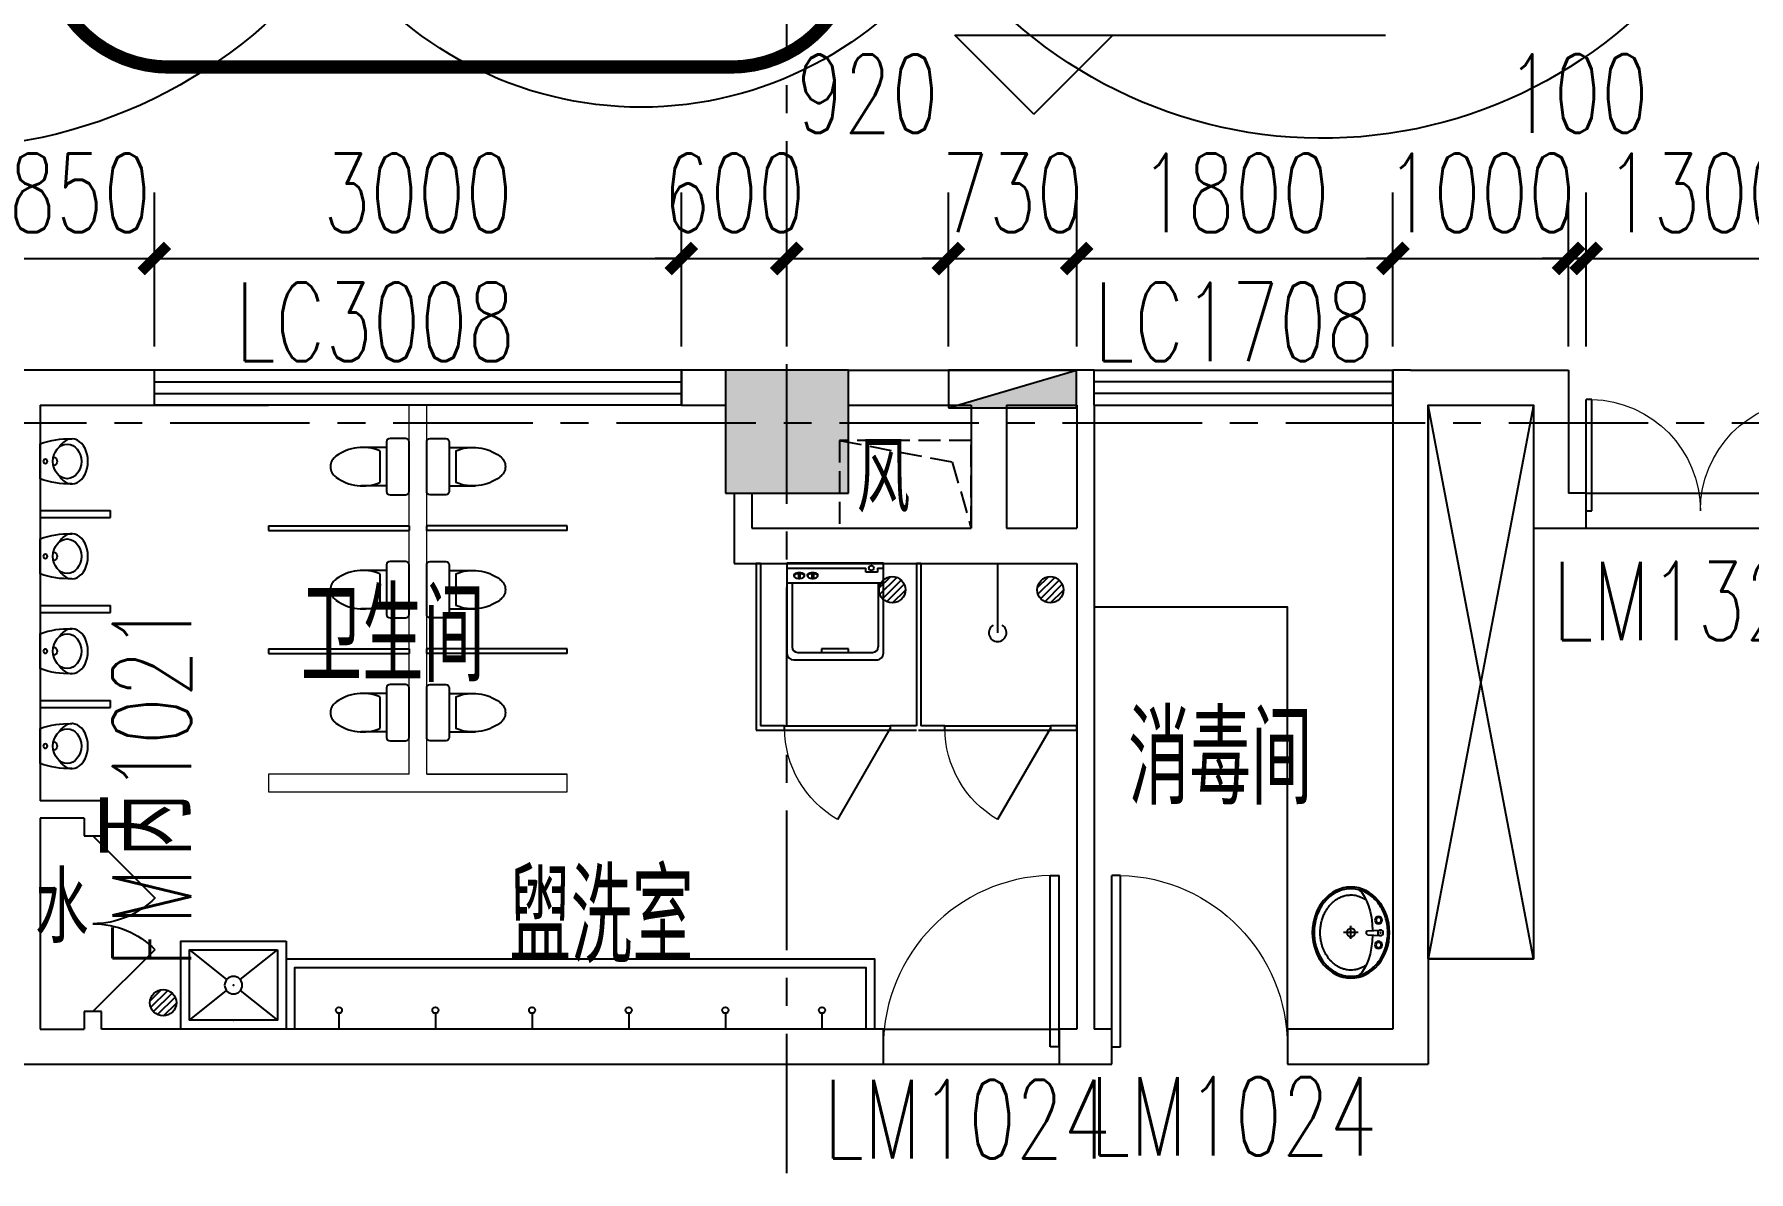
# Model space of a CAD drawing. Header units: millimetres. Extents: x -1048436 to -185795, y -983427 to 400387.
# Drawn here: x -690596 to -680837, y -496155 to -489683 of the extents above; entities that cross this region are included whole.
import ezdxf

# ---------------------------------------------------------------- set-up
doc = ezdxf.new("R2010")
doc.units = ezdxf.units.MM
doc.header["$LTSCALE"] = 500
doc.linetypes.add('DASH', pattern=[0.35, 0.25, -0.1])
doc.linetypes.add('一层轴网$0$CENTER', pattern=[50.8, 31.75, -6.35, 6.35, -6.35])
for name, color, linetype in [('COLUMN', 254, 'Continuous'), ('FUR', 55, 'Continuous'), ('P-消火栓-VPIPE', 1, 'Continuous'), ('PUB_DIM', 3, 'Continuous'), ('PUB_HATCH', 8, 'Continuous'), ('WINDOW', 4, 'Continuous'), ('WINDOW_TEXT', 7, 'Continuous'), ('一层轴网$0$建-轴线', 1, '一层轴网$0$CENTER'), ('建-墙', 254, 'Continuous'), ('建-墙-卫生间隔断', 220, 'Continuous'), ('建-文字', 4, 'Continuous'), ('建-洁具', 55, 'Continuous'), ('建-符号', 13, 'Continuous'), ('建-符号-箭头', 13, 'Continuous'), ('建-符号-门编号', 13, 'Continuous'), ('建-门', 8, 'Continuous'), ('建-门扇', 32, 'Continuous'), ('建筑-洞口', 3, 'Continuous'), ('景-平面-绿化填充', 56, 'Continuous')]:
    doc.layers.add(name, color=color, linetype=linetype)
doc.layers.add('建-墙体', color=8, linetype='Continuous', lineweight=13)
doc.layers.add('建-非打-01', color=6, linetype='Continuous', plot=False)
doc.styles.add('_TCH_DIM_T3', font='SIMPLEX', dxfattribs={"width": 0.705882, "bigfont": 'GBCBIG'})
doc.styles.add('_TCH_WINDOW', font='SIMPLEX', dxfattribs={"height": 3.5, "bigfont": 'GBCBIG'})
doc.styles.add('XD2008', font='xd-hzs.shx', dxfattribs={"width": 0.7, "bigfont": 'xd-hztxt.shx'})
doc.styles.add('建初03-3F平面$0$A1-1标准层单元$0$DIM_FONT', font='SIMPLEX.shx', dxfattribs={"width": 0.8})
doc.styles.add('房间名称', font='xd-hzs.shx', dxfattribs={"width": 0.8, "bigfont": 'xd-hztxt.shx'})
doc.dimstyles.new('_TCH_ARCH&&150', dxfattribs={"dimtxt": 446.25, "dimasz": 150, "dimexe": 375, "dimexo": 450, "dimgap": 150, "dimtad": 1, "dimdec": 0, "dimzin": 0, "dimdsep": 46, "dimtxsty": '_TCH_DIM_T3', "dimblk": 'ARCHTICK', "dimcen": 0.09, "dimclrt": 7, "dimazin": 2, "dimtfac": 1, "dimtdec": 0, "dimtix": 1, "dimtmove": 2, "dimatfit": 3, "dimldrblk": 'ARCHTICK', "dimfxl": 1, "dimtolj": 1, "dimtzin": 0, "dimarcsym": 0})

# ---------------------------------------------------------------- blocks, each defined once
blk = doc.blocks.new('fdhgh')
at = {"layer": '景-平面-绿化填充'}
h = blk.add_hatch(dxfattribs=at)
h.set_pattern_fill('GRASS', color=256, scale=500, style=0)
h.set_pattern_definition([(90, (-26937.1, -803185.1), (-997.7955, 997.7955), [264.5807, -1731.0102]), (45, (-26937.1, -803185.1), (-997.7962, 997.7962), [264.5807, -1146.5161]), (135, (-26937.1, -803185.1), (-997.7962, -997.7962), [264.5807, -1146.5161])])
edge = h.paths.add_edge_path()
edge.add_line((-1391917.9, -533384.2), (-1391917.9, -500073.7))
edge.add_line((-1391917.9, -500073.7), (-1392920.4, -492191.6))
edge.add_line((-1392920.4, -492191.6), (-1460021.2, -492191.6))
edge.add_line((-1460021.2, -492191.6), (-1460021.2, -494283.3))
edge.add_arc((-1458021.2, -494283.3), 2000, 180, 270)
edge.add_line((-1458021.2, -496283.3), (-1434821.2, -496283.3))
edge.add_line((-1434821.2, -496283.3), (-1434821.2, -501283.3))
edge.add_line((-1434821.2, -501283.3), (-1452821.2, -501283.3))
edge.add_line((-1452821.2, -501283.3), (-1452821.2, -499283.3))
edge.add_line((-1452821.2, -499283.3), (-1458021.2, -499283.3))
edge.add_arc((-1458021.2, -501283.3), 2000, 90, 180)
edge.add_line((-1460021.2, -501283.3), (-1460021.2, -502283.3))
edge.add_line((-1460021.2, -502283.3), (-1406457.6, -502283.2))
edge.add_line((-1406457.6, -502283.2), (-1405476.5, -509988))
edge.add_line((-1405476.5, -509988), (-1405271.1, -509961.9))
edge.add_arc((-1405405.5, -508971), 1000, 277.72346, 360)
edge.add_line((-1404405.5, -508971), (-1404665.8, -506860.8))
edge.add_line((-1404665.8, -506860.8), (-1395440.1, -505687.5))
edge.add_line((-1395440.1, -505687.5), (-1393762.3, -518881.3))
edge.add_line((-1393762.3, -518881.3), (-1399615.1, -519625.6))
edge.add_arc((-1399489, -520617.6), 1000, 97.24753, 187.24753)
edge.add_line((-1400481, -520743.8), (-1400417.9, -521239.8))
edge.add_line((-1400417.9, -521239.8), (-1393573, -520369.3))
edge.add_line((-1393573, -520369.3), (-1391917.9, -533384.2))
edge = h.paths.add_edge_path()
edge.add_line((-1460643.6, -592730.2), (-1436235, -592730.2))
edge.add_line((-1436235, -592730.2), (-1436235, -590270.8))
edge.add_line((-1436235, -590270.8), (-1440972.8, -590270.8))
edge.add_line((-1440972.8, -590270.8), (-1440972.8, -582659.6))
edge.add_line((-1440972.8, -582659.6), (-1449771.4, -582658.9))
edge.add_line((-1449771.4, -582658.9), (-1449771.1, -583258.9))
edge.add_line((-1449771.1, -583258.9), (-1463872.8, -583258.9))
edge.add_line((-1463872.8, -583258.9), (-1463872.8, -584959.7))
edge.add_line((-1463872.8, -584959.7), (-1474580.4, -584959.7))
edge.add_line((-1474580.4, -584959.7), (-1476321.5, -583426.1))
edge.add_line((-1476321.5, -583426.1), (-1476321.5, -574191.6))
edge.add_line((-1476321.5, -574191.6), (-1481371.5, -574191.6))
edge.add_line((-1481371.5, -574191.6), (-1481371.5, -577349.9))
edge.add_arc((-1472371.5, -577349.9), 9000, 180, 247.08865)
edge.add_line((-1475875.2, -585639.9), (-1464599.3, -590405.6))
edge.add_arc((-1467357.6, -599627.5), 9625.5, 45.7713, 73.34808, ccw=False)
blk = doc.blocks.new('一层轴网')
at = {"layer": '一层轴网$0$建-轴线', "ltscale": 0.05}
blk.add_line((-2500, 13200), (77110, 13200), dxfattribs=at)
blk.add_lwpolyline([(67050, -2500), (67050, 26879.1)], dxfattribs=at)
blk = doc.blocks.new('sdgfgd')
at = {"layer": '建筑-洞口', "linetype": 'DASH'}
for points in [[(-686012.7, -491994), (-686012.7, -492494), (-685262.7, -492494), (-685262.7, -491994), (-686012.7, -491994)], [(-686012.3, -491994), (-685370.9, -492117.2), (-685262.6, -492494.4)]]:
    blk.add_lwpolyline(points, dxfattribs=at)
blk = doc.blocks.new('建初03-3F平面$0$坐便')
at = {"layer": '建-洁具'}
for p, q in [((-200, 170), (-430, 170)), ((-200, 220), (-200, -220)), ((-30, 250), (-170, 250)), ((0, -220), (0, 220)), ((-260, 140), (-260, -140)), ((-200, -170), (-430, -170)), ((-170, -250), (-30, -250))]:
    blk.add_line(p, q, dxfattribs=at)
for centre, radius, start, end in [((-413, -227), 398, 67.4505, 126.6381), ((-170, 220), 30, 90, 180), ((-30, 220), 30, 0, 90), ((-590, 0), 110, 123.4509, 236.5491), ((-413, 227), 398, 233.3619, 292.5495), ((-170, -220), 30, 180, 270), ((-30, -220), 30, 270, 0)]:
    blk.add_arc(centre, radius, start, end, dxfattribs=at)
at = {"layer": '建-洁具', "style": '建初03-3F平面$0$A1-1标准层单元$0$DIM_FONT', "text_generation_flag": 4, "width": 0.8, "flags": 9}
for tag in ['YSIZE', 'XSIZE']:
    blk.add_attdef(tag, (0, 0), '', height=0.5, rotation=270, dxfattribs=at)
blk = doc.blocks.new('小便池')
at = {"layer": '建-洁具'}
blk.add_line((0, -125), (0, 125), dxfattribs=at)
blk.add_circle((-37, 0), 15, dxfattribs=at)
for centre, radius, start, end in [((-197, -404), 564, 69.5187, 92.7869), ((-91, 0), 30, 95.7585, 264.2415), ((-197, 404), 564, 267.2131, 290.4813)]:
    blk.add_arc(centre, radius, start, end, dxfattribs=at)
at = {"layer": '建-洁具', "extrusion": (3.76771e-27, 3.22175e-17, -1)}
for centre, major_axis, ratio, start_param, end_param in [((-225, 0), (0, -160), 0.719619, -0.870503, 4.012096), ((-192, 0), (0, 123), 0.820256, 4.712389, 10.995574)]:
    blk.add_ellipse(centre, major_axis=major_axis, ratio=ratio, start_param=start_param, end_param=end_param, dxfattribs=at)
blk = doc.blocks.new('_LV10')
blk.add_line((0, -37), (0, -432))
blk.add_arc((0, -432), 50, 121.03319, 58.96681)
blk = doc.blocks.new('$lvtry$00000173')
at = {"color": 0}
for p, q in [((-10.7, -125), (-15.7, -50.1)), ((12, -125), (16, -50.1)), ((1.6, -177.1), (1.6, -260.4)), ((-35.1, -218.8), (40, -218.8))]:
    blk.add_line(p, q, dxfattribs=at)
for centre, radius in [((-69, -61.6), 20.6), ((-69, -61.6), 15.6), ((0.1, -50.1), 15.8), ((72.2, -61.6), 20.6), ((72.2, -61.6), 15.6), ((1.6, -218.8), 23.4)]:
    blk.add_circle(centre, radius, dxfattribs=at)
blk.add_arc((0.6, -116.9), 13.9, 215.48604, 324.51396, dxfattribs=at)
blk.add_ellipse((1.6, -218.8), major_axis=(-259, 0), ratio=0.848663, dxfattribs=at)
for start_param, end_param in [(4.764585, 5.931457), (3.493317, 4.671733)]:
    blk.add_ellipse((1.6, -214.5), major_axis=(-259, 0), ratio=0.459125, start_param=start_param, end_param=end_param, dxfattribs=at)
for points, knots in [([(-247.4, -218.8, 0), (-247.4, -226.1, 0), (-246.9, -233.4, 0), (-244.5, -252.6, 0), (-241.8, -264.5, 0), (-234, -287.6, 0), (-228.9, -298.9, 0), (-216.4, -320.7, 0), (-209.1, -331.1, 0), (-192.3, -350.8, 0), (-182.9, -360.1, 0), (-162.4, -377, 0), (-151.2, -384.8, 0), (-127.4, -398.6, 0), (-114.8, -404.6, 0), (-88.5, -414.7, 0), (-74.8, -418.8, 0), (-46.8, -424.9, 0), (-32.4, -426.9, 0), (-3.6, -428.9, 0), (11, -428.8, 0), (39.8, -426.4, 0), (54.1, -424.2, 0), (82, -417.7, 0), (95.6, -413.4, 0), (121.7, -402.9, 0), (134.2, -396.7, 0), (157.7, -382.6, 0), (168.7, -374.7, 0), (189, -357.5, 0), (198.2, -348.1, 0), (214.5, -328.2, 0), (221.7, -317.6, 0), (233.7, -295.7, 0), (238.6, -284.3, 0), (245.9, -261.1, 0), (248.4, -249.2, 0), (250.9, -225.2, 0), (250.9, -213.2, 0), (248.6, -189.2, 0), (246.1, -177.3, 0), (238.9, -154, 0), (234.1, -142.6, 0), (222.2, -120.6, 0), (215.1, -110.1, 0), (198.8, -90.1, 0), (189.6, -80.7, 0), (169.5, -63.4, 0), (158.5, -55.4, 0), (135.1, -41.2, 0), (122.6, -35, 0), (96.6, -24.4, 0), (83, -20.1, 0), (55.1, -13.5, 0), (40.8, -11.2, 0), (12, -8.8, 0), (-2.5, -8.6, 0), (-31.4, -10.4, 0), (-45.7, -12.4, 0), (-73.8, -18.4, 0), (-87.5, -22.5, 0), (-113.8, -32.5, 0), (-126.5, -38.5, 0), (-150.4, -52.2, 0), (-161.6, -59.9, 0), (-182.2, -76.8, 0), (-191.7, -86, 0), (-208.5, -105.6, 0), (-215.9, -116, 0), (-228.5, -137.8, 0), (-233.6, -149.1, 0), (-241.6, -172.2, 0), (-244.4, -184, 0), (-246.9, -203.6, 0), (-247.4, -211.2, 0), (-247.4, -218.8, 0)], [0, 0, 0, 0, 0.105369, 0.105369, 0.278747, 0.278747, 0.452125, 0.452125, 0.625504, 0.625504, 0.798882, 0.798882, 0.97226, 0.97226, 1.145639, 1.145639, 1.319017, 1.319017, 1.492395, 1.492395, 1.665774, 1.665774, 1.839152, 1.839152, 2.01253, 2.01253, 2.185909, 2.185909, 2.359287, 2.359287, 2.532665, 2.532665, 2.706044, 2.706044, 2.879422, 2.879422, 3.0528, 3.0528, 3.226179, 3.226179, 3.399557, 3.399557, 3.572935, 3.572935, 3.746313, 3.746313, 3.919692, 3.919692, 4.09307, 4.09307, 4.266448, 4.266448, 4.439827, 4.439827, 4.613205, 4.613205, 4.786583, 4.786583, 4.959962, 4.959962, 5.13334, 5.13334, 5.306718, 5.306718, 5.480097, 5.480097, 5.653475, 5.653475, 5.826853, 5.826853, 6.000232, 6.000232, 6.17361, 6.17361, 6.283185, 6.283185, 6.283185, 6.283185]), ([(-183.5, -131.4, 0), (-184.9, -133.4, 0), (-186.3, -135.4, 0), (-191.4, -143.3, 0), (-194.8, -149.3, 0), (-200.6, -161.5, 0), (-203.1, -167.7, 0), (-207.2, -180.3, 0), (-208.9, -186.7, 0), (-211.2, -199.2, 0), (-211.9, -205.4, 0), (-212.3, -214, 0), (-212.4, -216.4, 0), (-212.4, -218.8, 0), (-212.4, -225.2, 0), (-211.9, -231.7, 0), (-210, -246, 0), (-208.2, -253.8, 0), (-204.3, -266.5, 0), (-202.4, -271.5, 0), (-198.1, -281.4, 0), (-195.7, -286.3, 0), (-189.4, -297.6, 0), (-185.2, -304, 0), (-176, -316.2, 0), (-170.9, -322.2, 0), (-160.9, -332.4, 0), (-156.1, -336.8, 0), (-143.4, -347.4, 0), (-135.1, -353.3, 0), (-121.2, -361.8, 0), (-115.9, -364.8, 0), (-105.1, -370.2, 0), (-99.5, -372.8, 0), (-87.8, -377.6, 0), (-81.6, -379.8, 0), (-69, -383.8, 0), (-62.5, -385.6, 0), (-47.3, -389.1, 0), (-38.5, -390.6, 0), (-20.6, -392.8, 0), (-11.6, -393.4, 0), (6.5, -393.7, 0), (15.6, -393.3, 0), (33.6, -391.7, 0), (42.5, -390.5, 0), (59.4, -387.2, 0), (67.4, -385.2, 0), (83.1, -380.5, 0), (90.7, -377.7, 0), (105.6, -371.6, 0), (112.7, -368.2, 0), (126.6, -360.6, 0), (133.3, -356.5, 0), (146, -347.8, 0), (152, -343.1, 0), (163.2, -333.3, 0), (168.5, -328.1, 0), (178.3, -317.3, 0), (182.9, -311.7, 0), (190.4, -301, 0), (193.6, -296, 0), (200.4, -283.8, 0), (203.7, -276.5, 0), (208.6, -263.5, 0), (210.3, -257.8, 0), (213, -246.3, 0), (214.1, -240.5, 0), (215.6, -226.9, 0), (215.8, -219, 0), (215.1, -205.6, 0), (214.5, -200, 0), (212.5, -188.8, 0), (211.2, -183.3, 0), (206.3, -166.7, 0), (201.7, -155.9, 0), (193, -140.7, 0), (190, -136, 0), (186.8, -131.4, 0)], [5.740897, 5.740897, 5.740897, 5.740897, 5.780874, 5.780874, 5.896829, 5.896829, 6.012784, 6.012784, 6.128739, 6.128739, 6.240697, 6.240697, 6.283185, 6.283185, 6.283185, 6.399826, 6.399826, 6.5409, 6.5409, 6.634, 6.634, 6.7271, 6.7271, 6.852188, 6.852188, 6.977276, 6.977276, 7.077377, 7.077377, 7.229977, 7.229977, 7.317389, 7.317389, 7.404801, 7.404801, 7.497094, 7.497094, 7.589386, 7.589386, 7.712334, 7.712334, 7.835281, 7.835281, 7.958228, 7.958228, 8.081175, 8.081175, 8.194983, 8.194983, 8.30879, 8.30879, 8.422598, 8.422598, 8.537599, 8.537599, 8.6526, 8.6526, 8.767602, 8.767602, 8.884432, 8.884432, 8.982435, 8.982435, 9.119467, 9.119467, 9.224191, 9.224191, 9.328914, 9.328914, 9.470087, 9.470087, 9.571187, 9.571187, 9.672288, 9.672288, 9.874489, 9.874489, 9.967059, 9.967059, 9.967059, 9.967059])]:
    blk.add_open_spline(points, degree=3, knots=knots, dxfattribs=at)
for p in [(0.5, -49.9), (1.6, -218.8)]:
    blk.add_point(p, dxfattribs=at)
blk = doc.blocks.new('$lvtry$00000191')
at = {"color": 0}
blk.add_wipeout([(300, -500), (300, 0), (-300, 0), (-300, -500)], dxfattribs=at)
for p, q in [((-250, -50), (-39, -218.8)), ((39, -218.8), (250, -50)), ((-250, -450), (-39, -281.2)), ((39, -281.2), (250, -450))]:
    blk.add_line(p, q, dxfattribs=at)
for points in [[(300, -500), (300, 0), (-300, 0), (-300, -500)], [(250, -450), (250, -50), (-250, -50), (-250, -450)]]:
    blk.add_lwpolyline(points, close=True, dxfattribs=at)
blk.add_circle((0, -250), 50, dxfattribs=at)
for p in [(0, -50), (0, -250)]:
    blk.add_point(p, dxfattribs=at)
blk = doc.blocks.new('$TCHSYS$APDOOR2D')
blk.add_line((0.5, 0), (0, 0.866))
at = {"lineweight": 13}
blk.add_arc((0.5, 0), 1, 120, 180, dxfattribs=at)
blk = doc.blocks.new('$plan$00003075')
at = {"layer": 'FUR'}
for p, q in [((275, 0), (-275, 0)), ((-275, 0), (-275, -511)), ((275, -511), (275, 0)), ((-275, -27.9), (174.8, -27.9)), ((-233.7, -72.9), (-233.7, -64.2)), ((-208.5, -59), (-208.5, -88.8)), ((-200.2, -64.6), (-208.5, -64.6)), ((-200.2, -88.8), (-208.5, -88.8)), ((-200.2, -59), (-200.2, -88.8)), ((-174.9, -72.9), (-174.9, -64.3)), ((-157.3, -72.9), (-157.3, -64.2)), ((-132, -59), (-132, -88.8)), ((-123.7, -64.6), (-132, -64.6)), ((-123.7, -88.8), (-132, -88.8)), ((-123.7, -59), (-123.7, -88.8)), ((-98.5, -72.9), (-98.5, -64.3)), ((174.8, -51.1), (174.8, -27.3)), ((241.1, -51.1), (174.8, -51.1)), ((241.1, -27.3), (241.1, -51.1)), ((241.1, -27.9), (275, -27.9)), ((275, -112.7), (-275, -112.7)), ((-244.9, -112.4), (-244.9, -476.1)), ((244.9, -112.4), (244.9, -476.1)), ((76.7, -486.1), (-76.7, -486.1)), ((-76.7, -486.1), (-76.7, -507.2)), ((76.7, -507.2), (76.7, -486.1)), ((-235.1, -550), (235.1, -550)), ((-213, -507.2), (213, -507.2))]:
    blk.add_line(p, q, dxfattribs=at)
for centre, major_axis, ratio, start_param, end_param in [((-204.3, -72.9), (29.4, 0), 0.475609, -1.428803, 4.570158), ((-230.4, -64.2), (3.33, 0), 0.977559, 2.248086, 3.141593), ((-204.4, -72.9), (34.5, 0), 0.559967, 0.610797, 2.52266), ((-178.2, -64.3), (-3.33, 0), 0.977559, 3.141593, 4.026652), ((-127.9, -72.9), (-29.4, 0), 0.475609, 1.71279, 7.71175), ((-154, -64.2), (3.33, 0), 0.977559, 2.248086, 3.141593), ((-127.9, -72.9), (-34.5, 0), 0.559967, 3.752389, 5.664253), ((-101.8, -64.3), (-3.33, 0), 0.977559, 3.141593, 4.026652), ((206.2, -27.3), (-13.9, 0), 0.977559, 3.141593, 9.424778), ((-213, -476.1), (-31.9, 0), 0.977559, 0, 1.570796), ((213, -476.1), (31.9, 0), 0.977559, 4.712389, 6.283185), ((-235.1, -511), (-39.9, 0), 0.977559, 0, 1.570796), ((235.1, -511), (-39.9, 0), 0.977559, 1.570796, 3.141593)]:
    blk.add_ellipse(centre, major_axis=major_axis, ratio=ratio, start_param=start_param, end_param=end_param, dxfattribs=at)
blk = doc.blocks.new('A$C19C77722')
at = {"layer": '建-洁具'}
h = blk.add_hatch(dxfattribs=at)
h.set_pattern_fill('LINE', color=256, scale=30, angle=45)
h.set_pattern_definition([(45, (-30888.453, -11662.062), (-20.205576, 20.205576), [])])
edge = h.paths.add_edge_path()
edge.add_arc((4850.1, -1050), 75, 0, 360)
h = blk.add_hatch(dxfattribs=at)
h.set_pattern_fill('LINE', color=256, scale=30, angle=45)
h.set_pattern_definition([(45, (-29988.453, -11662.062), (-20.205576, 20.205576), [])])
edge = h.paths.add_edge_path()
edge.add_arc((5750.1, -1050), 75, 0, 360)
h = blk.add_hatch(dxfattribs=at)
h.set_pattern_fill('LINE', color=256, scale=30, angle=45)
h.set_pattern_definition([(45, (-35038.453, -14012.062), (-20.205576, 20.205576), [])])
edge = h.paths.add_edge_path()
edge.add_arc((700.1, -3400), 75, 0, 360)
at = {"layer": '建-墙-卫生间隔断'}
for p, q in [((1300.1, -687.1), (2100.1, -687.1)), ((1300.1, -687.1), (1300.1, -712.1)), ((1300.1, -712.1), (2100.1, -712.1)), ((2100.1, -687.1), (2100.1, -712.1)), ((3000.1, -687.1), (2200.1, -687.1)), ((2200.1, -712.1), (2200.1, -687.1)), ((3000.1, -712.1), (2200.1, -712.1)), ((3000.1, -712.1), (3000.1, -687.1)), ((4075.3, -900), (4075.3, -1850)), ((4100.3, -900), (4075.3, -900)), ((4100.3, -900), (4100.3, -1825)), ((4987.6, -900), (4987.6, -1825)), ((5012.6, -900), (4987.6, -900)), ((5012.6, -900), (5012.6, -1825)), ((1300.1, -1387.1), (2100.1, -1387.1)), ((1300.1, -1387.1), (1300.1, -1412.1)), ((1300.1, -1412.1), (2100.1, -1412.1)), ((2100.1, -1387.1), (2100.1, -1412.1)), ((3000.1, -1387.1), (2200.1, -1387.1)), ((2200.1, -1412.1), (2200.1, -1387.1)), ((3000.1, -1412.1), (2200.1, -1412.1)), ((3000.1, -1412.1), (3000.1, -1387.1)), ((4075.3, -1850), (4237.8, -1850)), ((4237.8, -1825), (4100.3, -1825)), ((4237.8, -1850), (4237.8, -1825)), ((4987.6, -1825), (4837.8, -1825)), ((4837.8, -1825), (4837.8, -1850)), ((4837.8, -1850), (4987.6, -1850)), ((5000.1, -1850), (5150.1, -1850)), ((5150.1, -1825), (5012.6, -1825)), ((5150.1, -1850), (5150.1, -1825)), ((5900, -1825), (5750.1, -1825)), ((5750.1, -1825), (5750.1, -1850)), ((5750.1, -1850), (5900, -1850)), ((5900, -1850), (5900, -1825))]:
    blk.add_line(p, q, dxfattribs=at)
at = {"layer": '建-墙体'}
for p, q in [((2100.1, -2099.6, 0), (2100.1, -0.4)), ((2200.1, -2099.6, 0), (2200.1, -0.4)), ((2100.1, -2099.6, 0), (1300.1, -2099.6, 0)), ((2100.1, -2099.6, 0), (1300.1, -2099.6, 0)), ((1300.1, -2099.6, 0), (1300.1, -2199.6, 0)), ((2200.1, -2099.6, 0), (3000.1, -2099.6, 0)), ((3000.1, -2099.6, 0), (2200.1, -2099.6, 0)), ((3000.1, -2199.6, 0), (3000.1, -2099.6, 0)), ((1300.1, -2199.6, 0), (3000.1, -2199.6, 0))]:
    blk.add_line(p, q, dxfattribs=at)
at = {"layer": '建-洁具'}
for p, q in [((0, -599.6, 0), (400, -599.6, 0)), ((0, -639.6, 0), (400, -639.6, 0)), ((400, -639.6, 0), (400, -599.6, 0)), ((0, -1139.6, 0), (400, -1139.6, 0)), ((400, -1179.6, 0), (400, -1139.6, 0)), ((0, -1179.6, 0), (400, -1179.6, 0)), ((0, -1679.6, 0), (400, -1679.6, 0)), ((0, -1719.6, 0), (400, -1719.6, 0)), ((400, -1719.6, 0), (400, -1679.6, 0)), ((4237.6, -1825), (4837.8, -1825)), ((4237.8, -1850), (4837.8, -1850)), ((5150, -1825), (5750.1, -1825)), ((5150.1, -1850), (5750.1, -1850)), ((1700.1, -3460), (1700.1, -3550)), ((2250.1, -3460), (2250.1, -3550)), ((2800.1, -3460), (2800.1, -3550)), ((3350.1, -3460), (3350.1, -3550)), ((3900.1, -3460), (3900.1, -3550)), ((4450.1, -3460), (4450.1, -3550))]:
    blk.add_line(p, q, dxfattribs=at)
for points in [[(8500, 0), (8500, -3150), (7900, -3150), (7900, 0), (8500, 0), (7900, -3150), (8500, -3150), (7900, 0)], [(7700, -3550.8), (7100, -3550.8), (7100, -1150), (6000, -1150)], [(1700.1, -3550), (1400.1, -3550), (1400.1, -3150), (4750.1, -3150), (4750.1, -3550), (4450.1, -3550)], [(1700.1, -3550), (1450.1, -3550), (1450.1, -3200), (4700.1, -3200), (4700.1, -3550), (4450.1, -3550)]]:
    blk.add_lwpolyline(points, dxfattribs=at)
for centre, radius in [((4850.1, -1050), 75), ((5750.1, -1050), 75), ((700.1, -3400), 75), ((1700.1, -3442.5), 17.5), ((2250.1, -3442.5), 17.5), ((2800.1, -3442.5), 17.5), ((3350.1, -3442.5), 17.5), ((3900.1, -3442.5), 17.5), ((4450.1, -3442.5), 17.5)]:
    blk.add_circle(centre, radius, dxfattribs=at)
blk.add_blockref('$plan$00003075', (4525, -899.3))
at = {"layer": '建-墙-卫生间隔断', "xscale": -600, "yscale": 600, "zscale": 25, "rotation": 180.0000000018679}
for p in [(4537.8, -1837.5), (5450.1, -1837.5)]:
    blk.add_blockref('$TCHSYS$APDOOR2D', p, dxfattribs=at)
at = {"layer": '建-洁具', "extrusion": (8.76526e-14, 2.98563e-12, -1), "xscale": 0.7999999999883585, "yscale": 0.7999999999883585, "zscale": -0.7999999999883585}
for p in [(0, -319.6), (0, -859.6), (0, -1399.6), (0, -1939.6)]:
    blk.add_blockref('小便池', p, dxfattribs=at)
at = {"layer": '建-洁具', "extrusion": (1.54743e-26, 2.95642e-12, -1), "xscale": -0.6400000000139698, "yscale": 0.6400000000139698, "zscale": -0.6400000000139698}
for p in [(-2100.1, -349.6, 0), (-2100.1, -1049.6, 0), (-2100.1, -1749.6, 0)]:
    blk.add_blockref('建初03-3F平面$0$坐便', p, dxfattribs=at)
at = {"layer": '建-洁具', "extrusion": (-1.54743e-26, 2.95642e-12, -1), "xscale": 0.6400000000139698, "yscale": 0.6400000000139698, "zscale": -0.6400000000139698}
for p in [(-2200.1, -349.6, 0), (-2200.1, -1049.6, 0), (-2200.1, -1749.6, 0)]:
    blk.add_blockref('建初03-3F平面$0$坐便', p, dxfattribs=at)
at = {"layer": '建-洁具'}
blk.add_blockref('_LV10', (5450.1, -863, 0), dxfattribs=at)
at = {"layer": '建-洁具', "xscale": -0.9999999999999999, "rotation": 270.0096483672342}
blk.add_blockref('$lvtry$00000173', (7679.9, -3002.3), dxfattribs=at)
at = {"layer": '建-洁具', "yscale": -1, "rotation": 359.9999999999999}
blk.add_blockref('$lvtry$00000191', (1100.1, -3550), dxfattribs=at)
blk = doc.blocks.new('PA-X单栓')
blk.add_line((-161.6, 56.7), (325, 200))
blk.add_lwpolyline([(-161.6, 56.7), (325, 56.7), (325, 200), (-161.6, 200)], close=True)
blk.add_solid([(325, 56.7), (325, 200), (-161.6, 56.7)])
blk = doc.blocks.new('消防栓')
at = {"layer": 'P-消火栓-VPIPE', "linetype": 'ByBlock', "xscale": 1.5, "yscale": 1.5, "zscale": 1.5, "rotation": 270}
blk.add_blockref('PA-X单栓', (-747462.7, -432860), dxfattribs=at)
blk = doc.blocks.new('asdff')
at = {"rotation": 90}
blk.add_blockref('消防栓', (-1118010.3, 255568.7), dxfattribs=at)
blk = doc.blocks.new('_ArchTick')
at = {"color": 0, "linetype": 'ByBlock', "const_width": 0.4}
blk.add_lwpolyline([(-0.5, -0.5), (0.5, 0.5)], dxfattribs=at)
blk = doc.blocks.new('*D1788')
at = {"layer": 'Defpoints', "color": 0, "transparency": 16777216}
for p in [(-689912.7, -490958.5), (-690762.7, -491909.4), (-689912.7, -491909.4)]:
    blk.add_point(p, dxfattribs=at)
at = {"layer": 'PUB_DIM', "color": 0, "lineweight": -2, "transparency": 16777216}
for p, q in [((-690762.7, -491459.4), (-690762.7, -490583.5)), ((-689912.7, -491459.4), (-689912.7, -490583.5)), ((-690762.7, -490958.5), (-690912.7, -490958.5)), ((-690762.7, -490958.5), (-689912.7, -490958.5)), ((-689912.7, -490958.5), (-689762.7, -490958.5))]:
    blk.add_line(p, q, dxfattribs=at)
at = {"layer": 'PUB_DIM', "color": 0, "lineweight": -2, "transparency": 16777216, "xscale": 150, "yscale": 150, "zscale": 150}
blk.add_blockref('_ArchTick', (-690762.7, -490958.5), dxfattribs=at)
at = {"layer": 'PUB_DIM', "color": 0, "lineweight": -2, "transparency": 16777216, "xscale": 150, "yscale": 150, "zscale": 150, "rotation": 180}
blk.add_blockref('_ArchTick', (-689912.7, -490958.5), dxfattribs=at)
at = {"layer": 'PUB_DIM', "color": 7, "transparency": 16777216, "insert": (-690337.7, -490585.3), "char_height": 446.25, "attachment_point": 5, "style": '_TCH_DIM_T3'}
blk.add_mtext('\\A1;850', dxfattribs=at)
blk = doc.blocks.new('*D1789')
at = {"layer": 'Defpoints', "color": 0, "transparency": 16777216}
for p in [(-686912.7, -490958.5), (-689912.7, -491909.4), (-686912.7, -491909.4)]:
    blk.add_point(p, dxfattribs=at)
at = {"layer": 'PUB_DIM', "color": 0, "lineweight": -2, "transparency": 16777216}
for p, q in [((-689912.7, -491459.4), (-689912.7, -490583.5)), ((-686912.7, -491459.4), (-686912.7, -490583.5)), ((-689912.7, -490958.5), (-686912.7, -490958.5))]:
    blk.add_line(p, q, dxfattribs=at)
at = {"layer": 'PUB_DIM', "color": 0, "lineweight": -2, "transparency": 16777216, "xscale": 150, "yscale": 150, "zscale": 150, "rotation": 180}
blk.add_blockref('_ArchTick', (-689912.7, -490958.5), dxfattribs=at)
at = {"layer": 'PUB_DIM', "color": 0, "lineweight": -2, "transparency": 16777216, "xscale": 150, "yscale": 150, "zscale": 150}
blk.add_blockref('_ArchTick', (-686912.7, -490958.5), dxfattribs=at)
at = {"layer": 'PUB_DIM', "color": 7, "transparency": 16777216, "insert": (-688412.7, -490585.3), "char_height": 446.25, "attachment_point": 5, "style": '_TCH_DIM_T3'}
blk.add_mtext('\\A1;3000', dxfattribs=at)
blk = doc.blocks.new('*D1790')
at = {"layer": 'Defpoints', "color": 0, "transparency": 16777216}
for p in [(-686312.7, -490958.5), (-686912.7, -491909.4), (-686312.7, -491909.4)]:
    blk.add_point(p, dxfattribs=at)
at = {"layer": 'PUB_DIM', "color": 0, "lineweight": -2, "transparency": 16777216}
for p, q in [((-686912.7, -491459.4), (-686912.7, -490583.5)), ((-686312.7, -491459.4), (-686312.7, -490583.5)), ((-686912.7, -490958.5), (-687062.7, -490958.5)), ((-686912.7, -490958.5), (-686312.7, -490958.5)), ((-686312.7, -490958.5), (-686162.7, -490958.5))]:
    blk.add_line(p, q, dxfattribs=at)
at = {"layer": 'PUB_DIM', "color": 0, "lineweight": -2, "transparency": 16777216, "xscale": 150, "yscale": 150, "zscale": 150}
blk.add_blockref('_ArchTick', (-686912.7, -490958.5), dxfattribs=at)
at = {"layer": 'PUB_DIM', "color": 0, "lineweight": -2, "transparency": 16777216, "xscale": 150, "yscale": 150, "zscale": 150, "rotation": 180}
blk.add_blockref('_ArchTick', (-686312.7, -490958.5), dxfattribs=at)
at = {"layer": 'PUB_DIM', "color": 7, "transparency": 16777216, "insert": (-686612.7, -490585.3), "char_height": 446.25, "attachment_point": 5, "style": '_TCH_DIM_T3'}
blk.add_mtext('\\A1;600', dxfattribs=at)
blk = doc.blocks.new('*D1791')
at = {"layer": 'Defpoints', "color": 0, "transparency": 16777216}
for p in [(-685392.7, -490958.5), (-686312.7, -491909.4), (-685392.7, -491909.4)]:
    blk.add_point(p, dxfattribs=at)
at = {"layer": 'PUB_DIM', "color": 0, "lineweight": -2, "transparency": 16777216}
for p, q in [((-686312.7, -491459.4), (-686312.7, -490583.5)), ((-685392.7, -491459.4), (-685392.7, -490583.5)), ((-686312.7, -490958.5), (-685392.7, -490958.5))]:
    blk.add_line(p, q, dxfattribs=at)
at = {"layer": 'PUB_DIM', "color": 0, "lineweight": -2, "transparency": 16777216, "xscale": 150, "yscale": 150, "zscale": 150, "rotation": 180}
blk.add_blockref('_ArchTick', (-686312.7, -490958.5), dxfattribs=at)
at = {"layer": 'PUB_DIM', "color": 0, "lineweight": -2, "transparency": 16777216, "xscale": 150, "yscale": 150, "zscale": 150}
blk.add_blockref('_ArchTick', (-685392.7, -490958.5), dxfattribs=at)
at = {"layer": 'PUB_DIM', "color": 7, "transparency": 16777216, "insert": (-685852.7, -490021), "char_height": 446.25, "attachment_point": 5, "style": '_TCH_DIM_T3'}
blk.add_mtext('\\A1;920', dxfattribs=at)
blk = doc.blocks.new('*D1792')
at = {"layer": 'Defpoints', "color": 0, "transparency": 16777216}
for p in [(-684662.7, -490958.5), (-685392.7, -491909.4), (-684662.7, -491909.4)]:
    blk.add_point(p, dxfattribs=at)
at = {"layer": 'PUB_DIM', "color": 0, "lineweight": -2, "transparency": 16777216}
for p, q in [((-685392.7, -491459.4), (-685392.7, -490583.5)), ((-684662.7, -491459.4), (-684662.7, -490583.5)), ((-685392.7, -490958.5), (-685542.7, -490958.5)), ((-685392.7, -490958.5), (-684662.7, -490958.5)), ((-684662.7, -490958.5), (-684512.7, -490958.5))]:
    blk.add_line(p, q, dxfattribs=at)
at = {"layer": 'PUB_DIM', "color": 0, "lineweight": -2, "transparency": 16777216, "xscale": 150, "yscale": 150, "zscale": 150}
blk.add_blockref('_ArchTick', (-685392.7, -490958.5), dxfattribs=at)
at = {"layer": 'PUB_DIM', "color": 0, "lineweight": -2, "transparency": 16777216, "xscale": 150, "yscale": 150, "zscale": 150, "rotation": 180}
blk.add_blockref('_ArchTick', (-684662.7, -490958.5), dxfattribs=at)
at = {"layer": 'PUB_DIM', "color": 7, "transparency": 16777216, "insert": (-685027.7, -490585.3), "char_height": 446.25, "attachment_point": 5, "style": '_TCH_DIM_T3'}
blk.add_mtext('\\A1;730', dxfattribs=at)
blk = doc.blocks.new('*D1793')
at = {"layer": 'Defpoints', "color": 0, "transparency": 16777216}
for p in [(-682862.7, -490958.5), (-684662.7, -491909.4), (-682862.7, -491909.4)]:
    blk.add_point(p, dxfattribs=at)
at = {"layer": 'PUB_DIM', "color": 0, "lineweight": -2, "transparency": 16777216}
for p, q in [((-684662.7, -491459.4), (-684662.7, -490583.5)), ((-682862.7, -491459.4), (-682862.7, -490583.5)), ((-684662.7, -490958.5), (-682862.7, -490958.5))]:
    blk.add_line(p, q, dxfattribs=at)
at = {"layer": 'PUB_DIM', "color": 0, "lineweight": -2, "transparency": 16777216, "xscale": 150, "yscale": 150, "zscale": 150, "rotation": 180}
blk.add_blockref('_ArchTick', (-684662.7, -490958.5), dxfattribs=at)
at = {"layer": 'PUB_DIM', "color": 0, "lineweight": -2, "transparency": 16777216, "xscale": 150, "yscale": 150, "zscale": 150}
blk.add_blockref('_ArchTick', (-682862.7, -490958.5), dxfattribs=at)
at = {"layer": 'PUB_DIM', "color": 7, "transparency": 16777216, "insert": (-683762.7, -490585.3), "char_height": 446.25, "attachment_point": 5, "style": '_TCH_DIM_T3'}
blk.add_mtext('\\A1;1800', dxfattribs=at)
blk = doc.blocks.new('*D1794')
at = {"layer": 'Defpoints', "color": 0, "transparency": 16777216}
for p in [(-681862.7, -490958.5), (-682862.7, -491909.4), (-681862.7, -491909.4)]:
    blk.add_point(p, dxfattribs=at)
at = {"layer": 'PUB_DIM', "color": 0, "lineweight": -2, "transparency": 16777216}
for p, q in [((-682862.7, -491459.4), (-682862.7, -490583.5)), ((-681862.7, -491459.4), (-681862.7, -490583.5)), ((-682862.7, -490958.5), (-683012.7, -490958.5)), ((-682862.7, -490958.5), (-681862.7, -490958.5)), ((-681862.7, -490958.5), (-681712.7, -490958.5))]:
    blk.add_line(p, q, dxfattribs=at)
at = {"layer": 'PUB_DIM', "color": 0, "lineweight": -2, "transparency": 16777216, "xscale": 150, "yscale": 150, "zscale": 150}
blk.add_blockref('_ArchTick', (-682862.7, -490958.5), dxfattribs=at)
at = {"layer": 'PUB_DIM', "color": 0, "lineweight": -2, "transparency": 16777216, "xscale": 150, "yscale": 150, "zscale": 150, "rotation": 180}
blk.add_blockref('_ArchTick', (-681862.7, -490958.5), dxfattribs=at)
at = {"layer": 'PUB_DIM', "color": 7, "transparency": 16777216, "insert": (-682362.7, -490585.3), "char_height": 446.25, "attachment_point": 5, "style": '_TCH_DIM_T3'}
blk.add_mtext('\\A1;1000', dxfattribs=at)
blk = doc.blocks.new('*D1795')
at = {"layer": 'Defpoints', "color": 0, "transparency": 16777216}
for p in [(-681762.4, -490958.5), (-681862.7, -491909.4), (-681762.4, -491909.4)]:
    blk.add_point(p, dxfattribs=at)
at = {"layer": 'PUB_DIM', "color": 0, "lineweight": -2, "transparency": 16777216}
for p, q in [((-681862.7, -491459.4), (-681862.7, -490583.5)), ((-681762.4, -491459.4), (-681762.4, -490583.5)), ((-681862.7, -490958.5), (-682012.7, -490958.5)), ((-681862.7, -490958.5), (-681762.4, -490958.5)), ((-681762.4, -490958.5), (-681612.4, -490958.5))]:
    blk.add_line(p, q, dxfattribs=at)
at = {"layer": 'PUB_DIM', "color": 0, "lineweight": -2, "transparency": 16777216, "xscale": 150, "yscale": 150, "zscale": 150}
blk.add_blockref('_ArchTick', (-681862.7, -490958.5), dxfattribs=at)
at = {"layer": 'PUB_DIM', "color": 0, "lineweight": -2, "transparency": 16777216, "xscale": 150, "yscale": 150, "zscale": 150, "rotation": 180}
blk.add_blockref('_ArchTick', (-681762.4, -490958.5), dxfattribs=at)
at = {"layer": 'PUB_DIM', "color": 7, "transparency": 16777216, "insert": (-681812.5, -490019.8), "char_height": 446.25, "attachment_point": 5, "style": '_TCH_DIM_T3'}
blk.add_mtext('\\A1;100', dxfattribs=at)
blk = doc.blocks.new('*D1796')
at = {"layer": 'Defpoints', "color": 0, "transparency": 16777216}
for p in [(-680462.4, -490958.5), (-681762.4, -491909.4), (-680462.4, -491909.4)]:
    blk.add_point(p, dxfattribs=at)
at = {"layer": 'PUB_DIM', "color": 0, "lineweight": -2, "transparency": 16777216}
for p, q in [((-681762.4, -491459.4), (-681762.4, -490583.5)), ((-680462.4, -491459.4), (-680462.4, -490583.5)), ((-681762.4, -490958.5), (-681912.4, -490958.5)), ((-681762.4, -490958.5), (-680462.4, -490958.5)), ((-680462.4, -490958.5), (-680312.4, -490958.5))]:
    blk.add_line(p, q, dxfattribs=at)
at = {"layer": 'PUB_DIM', "color": 0, "lineweight": -2, "transparency": 16777216, "xscale": 150, "yscale": 150, "zscale": 150}
blk.add_blockref('_ArchTick', (-681762.4, -490958.5), dxfattribs=at)
at = {"layer": 'PUB_DIM', "color": 0, "lineweight": -2, "transparency": 16777216, "xscale": 150, "yscale": 150, "zscale": 150, "rotation": 180}
blk.add_blockref('_ArchTick', (-680462.4, -490958.5), dxfattribs=at)
at = {"layer": 'PUB_DIM', "color": 7, "transparency": 16777216, "insert": (-681112.4, -490585.3), "char_height": 446.25, "attachment_point": 5, "style": '_TCH_DIM_T3'}
blk.add_mtext('\\A1;1300', dxfattribs=at)
blk = doc.blocks.new('$TCHSYS$WIN2D')
for p, q in [((-0.5, 0.5), (0.5, 0.5)), ((-0.5, 0.5), (-0.5, -0.5)), ((0.5, 0.5), (0.5, -0.5)), ((0.5, 0.1667), (-0.5, 0.1667)), ((0.5, -0.1667), (-0.5, -0.1667)), ((-0.5, -0.5), (0.5, -0.5))]:
    blk.add_line(p, q)
blk = doc.blocks.new('$DorLib2D$00000001')
for p, q in [((0.45, 0.975), (0.5, 0.975)), ((0.45, 0), (0.45, 0.975)), ((0.5, 0), (0.5, 0.975)), ((0.5, 0), (0.45, 0))]:
    blk.add_line(p, q)
at = {"lineweight": 13}
blk.add_arc((0.475, 0), 0.975, 91.46928, 180, dxfattribs=at)
blk = doc.blocks.new('$DorLib2D$00000116')
at = {"color": 0}
for p, q in [((-0.5, 0), (-0.1464, 0.3536)), ((0.5, 0), (0.1464, 0.3536))]:
    blk.add_line(p, q, dxfattribs=at)
for centre, start, end in [((-0.5, 0), 0, 45), ((0.5, 0), 135, 180)]:
    blk.add_arc(centre, 0.5, start, end, dxfattribs=at)
blk = doc.blocks.new('$DorLib2D$00000002')
for p, q in [((-0.5, 0), (-0.5, 0.4875)), ((-0.475, 0.4875), (-0.5, 0.4875)), ((-0.475, 0), (-0.475, 0.4875)), ((0.475, 0), (0.475, 0.4875)), ((0.475, 0.4875), (0.5, 0.4875)), ((0.5, 0), (0.5, 0.4875)), ((-0.5, 0), (-0.475, 0)), ((0.5, 0), (0.475, 0))]:
    blk.add_line(p, q)
at = {"lineweight": 13}
for centre, start, end in [((-0.4875, 0), 0, 88.53072), ((0.4875, 0), 91.46928, 180)]:
    blk.add_arc(centre, 0.4875, start, end, dxfattribs=at)

msp = doc.modelspace()

# ---------------------------------------------------------------- linework, layer by layer
at = {"layer": 'COLUMN'}
msp.add_line((-685961.4, -491593.8), (-686661.4, -491593.8), dxfattribs=at)
at = {"layer": '建-墙'}
for p, q in [((-689912.7, -491594), (-690762.7, -491594)), ((-686661.4, -491594), (-686912.7, -491594)), ((-685961.4, -491594), (-685162.6, -491594)), ((-685162.6, -491594), (-684662.7, -491594)), ((-684562.7, -491594), (-684662.7, -491594)), ((-682762.7, -491594), (-682862.7, -491594)), ((-682762.7, -491594), (-681862.7, -491594)), ((-681862.7, -491594), (-681862.7, -492294)), ((-681762.4, -492294), (-681862.7, -492294)), ((-681762.4, -492494), (-681762.4, -492294)), ((-690762.7, -495544), (-690212.7, -495544)), ((-690212.6, -495544), (-685762.7, -495544)), ((-684762.7, -495544), (-684662.7, -495544)), ((-684662.7, -495544), (-684462.7, -495544)), ((-683462.7, -495544), (-682662.7, -495544))]:
    msp.add_line(p, q, dxfattribs=at)
at = {"layer": '建-墙体'}
msp.add_line((-690162.7, -491793.6), (-690562.7, -491793.6), dxfattribs=at)
at = {"layer": '建-符号'}
for p, q in [((-684906.1, -490137.4), (-685356.1, -489687.4)), ((-685356.1, -489687.4), (-682905.1, -489687.4)), ((-684906.1, -490137.4), (-684456.1, -489687.4))]:
    msp.add_line(p, q, dxfattribs=at)
at = {"layer": '建-符号-箭头', "linetype": 'DASH', "ltscale": 2, "const_width": 75}
msp.add_lwpolyline([(-690531.2, -485077.2, -0.414214), (-689831.2, -484377.2), (-686629.7, -484377.2, -0.414214), (-685929.7, -485077.2), (-685929.7, -489169.4, -0.414214), (-686629.7, -489869.4), (-689831.2, -489869.4, -0.414214), (-690531.2, -489169.4)], format="xyb", close=True, dxfattribs=at)
at = {"layer": '建-门'}
msp.add_line((-690162.6, -491794, 0), (-689262.6, -491794, 0), dxfattribs=at)
at = {"layer": '建-门扇'}
for p, q in [((-681762.4, -492294), (-680462.4, -492294)), ((-681762.4, -492494), (-680462.4, -492494)), ((-685762.7, -495544), (-684762.7, -495544))]:
    msp.add_line(p, q, dxfattribs=at)
at = {"layer": '建-非打-01'}
msp.add_lwpolyline([(-695395.7, -483964, -0.520567), (-690670.1, -483704.6, -0.520567), (-685465.8, -483768.4, -0.520567), (-683103.1, -483959.9, -0.520567), (-678058.4, -484087.5, -0.520567), (-676685.5, -485746.4, -0.520567), (-677228.3, -487756.2, -0.520567), (-678026.5, -488617.6, -0.520567), (-681059.7, -489096.1, -0.520567), (-685401.9, -489191.8, -0.520567), (-688882.1, -489191.8, -0.520567), (-693511.7, -489064.2, -0.520567), (-696576.9, -488968.5, -0.520567)], format="xyb", close=True, dxfattribs=at)

# ---------------------------------------------------------------- block references
for name, p in [('fdhgh', (720308.8, 77265.7)), ('一层轴网', (-753362.7, -505094)), ('sdgfgd', (0, 0))]:
    msp.add_blockref(name, p)
at = {"layer": '建-门扇'}
ref = msp.add_blockref('$DorLib2D$00000002', (-681112.4, -492394), dxfattribs=dict(at, xscale=-1300, yscale=1300, zscale=200, rotation=359.9999999959387))
ref.add_attrib('A', 'LM1324', (-681952.4, -493130.3), dxfattribs={"layer": '建-符号-门编号', "height": 446.25, "style": '_TCH_WINDOW', "width": 0.705882})

# ---------------------------------------------------------------- texts
at = {"layer": '建-文字', "style": '房间名称', "width": 0.8}
for s, p in [('风', (-685914, -492404.5, 0)), ('水', (-690591.6, -494853.2, 0))]:
    msp.add_text(s, height=400, dxfattribs=at).set_placement(p)

# ---------------------------------------------------------------- dimensions: what is measured, and where the dimension line sits
at = {"layer": 'PUB_DIM'}
dim = msp.add_aligned_dim(p1=(-681762.4, -491909.4), p2=(-680462.4, -491909.4), distance=950.9, dimstyle='_TCH_ARCH&&150', dxfattribs=at)
dim.commit()
dim.dimension.update_dxf_attribs({"geometry": '*D1796', "text_midpoint": (-681112.4, -490585.3)})

# ---------------------------------------------------------------- next in the draw order: block references
msp.add_blockref('A$C19C77722', (-690562.7, -491793.6))

# ---------------------------------------------------------------- next in the draw order: hatches: boundary and pattern name
at = {"layer": 'PUB_HATCH'}
msp.add_hatch(color=256, dxfattribs=at).paths.add_polyline_path([(-686661.4, -491593.8), (-686661.4, -492293.8), (-685961.4, -492293.8), (-685961.4, -491593.8)])

# ---------------------------------------------------------------- next in the draw order: linework, layer by layer
at = {"layer": 'COLUMN'}
for p, q in [((-686661.4, -491593.8), (-686661.4, -492293.8)), ((-685961.4, -492293.8), (-685961.4, -491593.8)), ((-686661.4, -492293.8), (-685961.4, -492293.8))]:
    msp.add_line(p, q, dxfattribs=at)
at = {"layer": '建-墙'}
for p, q in [((-689912.7, -491794), (-689912.7, -491594)), ((-686912.7, -491594), (-686912.7, -491794)), ((-684562.7, -491794), (-684562.7, -491594)), ((-682862.7, -491594), (-682862.7, -491794)), ((-690562.7, -491794), (-690562.7, -492394)), ((-690562.7, -491794), (-689912.7, -491794)), ((-686912.7, -491794), (-686661.4, -491794)), ((-685961.4, -491794), (-685262.6, -491794)), ((-685262.6, -491794), (-685262.6, -492494)), ((-685062.6, -491794), (-685062.6, -492494)), ((-685062.6, -491794), (-684662.7, -491794)), ((-684662.7, -491794), (-684662.7, -492494)), ((-684562.7, -491794), (-684562.7, -492594)), ((-682862.7, -491794), (-682862.7, -495344)), ((-682662.7, -491794), (-682662.7, -495544)), ((-682662.7, -491794), (-682062.7, -491794)), ((-682062.7, -491794), (-682062.7, -492494)), ((-686612.6, -492293.8), (-686612.6, -492694)), ((-686512.6, -492293.8), (-686512.6, -492494)), ((-690562.7, -492394), (-690562.7, -494044)), ((-686512.6, -492494), (-685262.6, -492494)), ((-685062.6, -492494), (-684662.7, -492494)), ((-682062.7, -492494), (-681762.4, -492494)), ((-684562.7, -492594), (-684562.7, -495344)), ((-686612.6, -492694), (-685162.6, -492694)), ((-685162.6, -492694), (-684662.7, -492694)), ((-684662.7, -492694), (-684662.7, -495344)), ((-690212.7, -494044), (-690562.7, -494044)), ((-690212.7, -494244.4), (-690212.7, -494044)), ((-690312.7, -494144), (-690562.7, -494144)), ((-690562.7, -494144), (-690562.7, -495344)), ((-690312.7, -494144), (-690312.7, -494244.4)), ((-690312.7, -494244.4), (-690212.7, -494244.4)), ((-690212.7, -495244.4), (-690312.7, -495244.4)), ((-690312.7, -495244.4), (-690312.7, -495344)), ((-690212.7, -495344), (-690212.7, -495244.4)), ((-690562.7, -495344), (-690312.7, -495344)), ((-685762.7, -495344), (-690212.7, -495344)), ((-685762.7, -495544), (-685762.7, -495344)), ((-684662.7, -495344), (-684762.7, -495344)), ((-684762.7, -495344), (-684762.7, -495544)), ((-684462.7, -495344), (-684562.7, -495344)), ((-684462.7, -495544), (-684462.7, -495344)), ((-682862.7, -495344), (-683462.7, -495344)), ((-683462.7, -495344), (-683462.7, -495544))]:
    msp.add_line(p, q, dxfattribs=at)
at = {"layer": '建-门扇'}
msp.add_line((-685762.7, -495344), (-684762.7, -495344), dxfattribs=at)

# ---------------------------------------------------------------- next in the draw order: block references
msp.add_blockref('asdff', (0, 0))
at = {"layer": 'WINDOW'}
ref = msp.add_blockref('$TCHSYS$WIN2D', (-688412.7, -491694), dxfattribs=dict(at, xscale=-3000, yscale=-200, zscale=-3000, rotation=359.9999999955371))
ref.add_attrib('A', 'LC3008', (-689452.7, -491542.5), dxfattribs={"layer": 'WINDOW_TEXT', "height": 446.25, "style": '_TCH_WINDOW', "width": 0.705882})
ref = msp.add_blockref('$TCHSYS$WIN2D', (-683712.7, -491694), dxfattribs=dict(at, xscale=1700, yscale=-200, zscale=1700, rotation=359.9999999966299))
ref.add_attrib('A', 'LC1708', (-684564.4, -491542.1), dxfattribs={"layer": 'WINDOW_TEXT', "height": 446.25, "style": '_TCH_WINDOW', "width": 0.705882})
at = {"layer": '建-门扇', "xscale": -1000, "yscale": 1000, "zscale": 100, "rotation": 269.9999999999948}
msp.add_blockref('$DorLib2D$00000116', (-690262.7, -494744.4), dxfattribs=at)
at = {"layer": '建-门扇'}
ref = msp.add_blockref('$DorLib2D$00000001', (-685262.7, -495444), dxfattribs=dict(at, xscale=1000, yscale=1000, zscale=200, rotation=359.9999999970044))
ref.add_attrib('A', 'LM1024', (-686102.7, -496079.6), dxfattribs={"layer": '建-符号-门编号', "height": 446.25, "style": '_TCH_WINDOW', "width": 0.705882})
ref = msp.add_blockref('$DorLib2D$00000001', (-683962.7, -495444), dxfattribs=dict(at, xscale=-1000, yscale=1000, zscale=200, rotation=359.9999999970035))
ref.add_attrib('A', 'LM1024', (-684587.4, -496062.7), dxfattribs={"layer": '建-符号-门编号', "height": 446.25, "style": '_TCH_WINDOW', "width": 0.705882})

# ---------------------------------------------------------------- next in the draw order: texts
at = {"layer": '建-文字', "style": 'XD2008', "width": 0.7}
for s, p in [('卫生间', (-689079.1, -493368.8, 0)), ('消毒间', (-684369, -494067)), ('盥洗室', (-687891.3, -494968.6))]:
    msp.add_text(s, height=525, dxfattribs=at).set_placement(p)
at = {"layer": '建-符号-门编号', "style": '_TCH_WINDOW', "width": 0.705882}
for s, p in [('1021', (-689704, -493996.4)), ('FM', (-689704, -494995))]:
    msp.add_text(s, height=446.25, rotation=90, dxfattribs=at).set_placement(p)
at = {"layer": '建-符号-门编号', "style": '_TCH_WINDOW'}
msp.add_text('丙', height=506.4, rotation=90, dxfattribs=at).set_placement((-689704, -494365))

# ---------------------------------------------------------------- next in the draw order: dimensions: what is measured, and where the dimension line sits
at = {"layer": 'PUB_DIM'}
for base, p1, p2, picture, middle in [((-685392.7, -490958.5), (-686312.7, -491909.4), (-685392.7, -491909.4), '*D1791', (-685852.7, -490021)), ((-681762.4, -490958.5), (-681862.7, -491909.4), (-681762.4, -491909.4), '*D1795', (-681812.5, -490019.8))]:
    dim = msp.add_linear_dim(base=base, p1=p1, p2=p2, angle=360, dimstyle='_TCH_ARCH&&150', dxfattribs=at)
    dim.commit()
    dim.dimension.update_dxf_attribs({"geometry": picture, "text_midpoint": middle, "dimtype": 129})
for p1, p2, picture, middle in [((-690762.7, -491909.4), (-689912.7, -491909.4), '*D1788', (-690337.7, -490585.3)), ((-689912.7, -491909.4), (-686912.7, -491909.4), '*D1789', (-688412.7, -490585.3)), ((-686912.7, -491909.4), (-686312.7, -491909.4), '*D1790', (-686612.7, -490585.3)), ((-685392.7, -491909.4), (-684662.7, -491909.4), '*D1792', (-685027.7, -490585.3)), ((-684662.7, -491909.4), (-682862.7, -491909.4), '*D1793', (-683762.7, -490585.3)), ((-682862.7, -491909.4), (-681862.7, -491909.4), '*D1794', (-682362.7, -490585.3))]:
    dim = msp.add_aligned_dim(p1=p1, p2=p2, distance=950.9, dimstyle='_TCH_ARCH&&150', dxfattribs=at)
    dim.commit()
    dim.dimension.update_dxf_attribs({"geometry": picture, "text_midpoint": middle})

doc.saveas('drawing.dxf')
